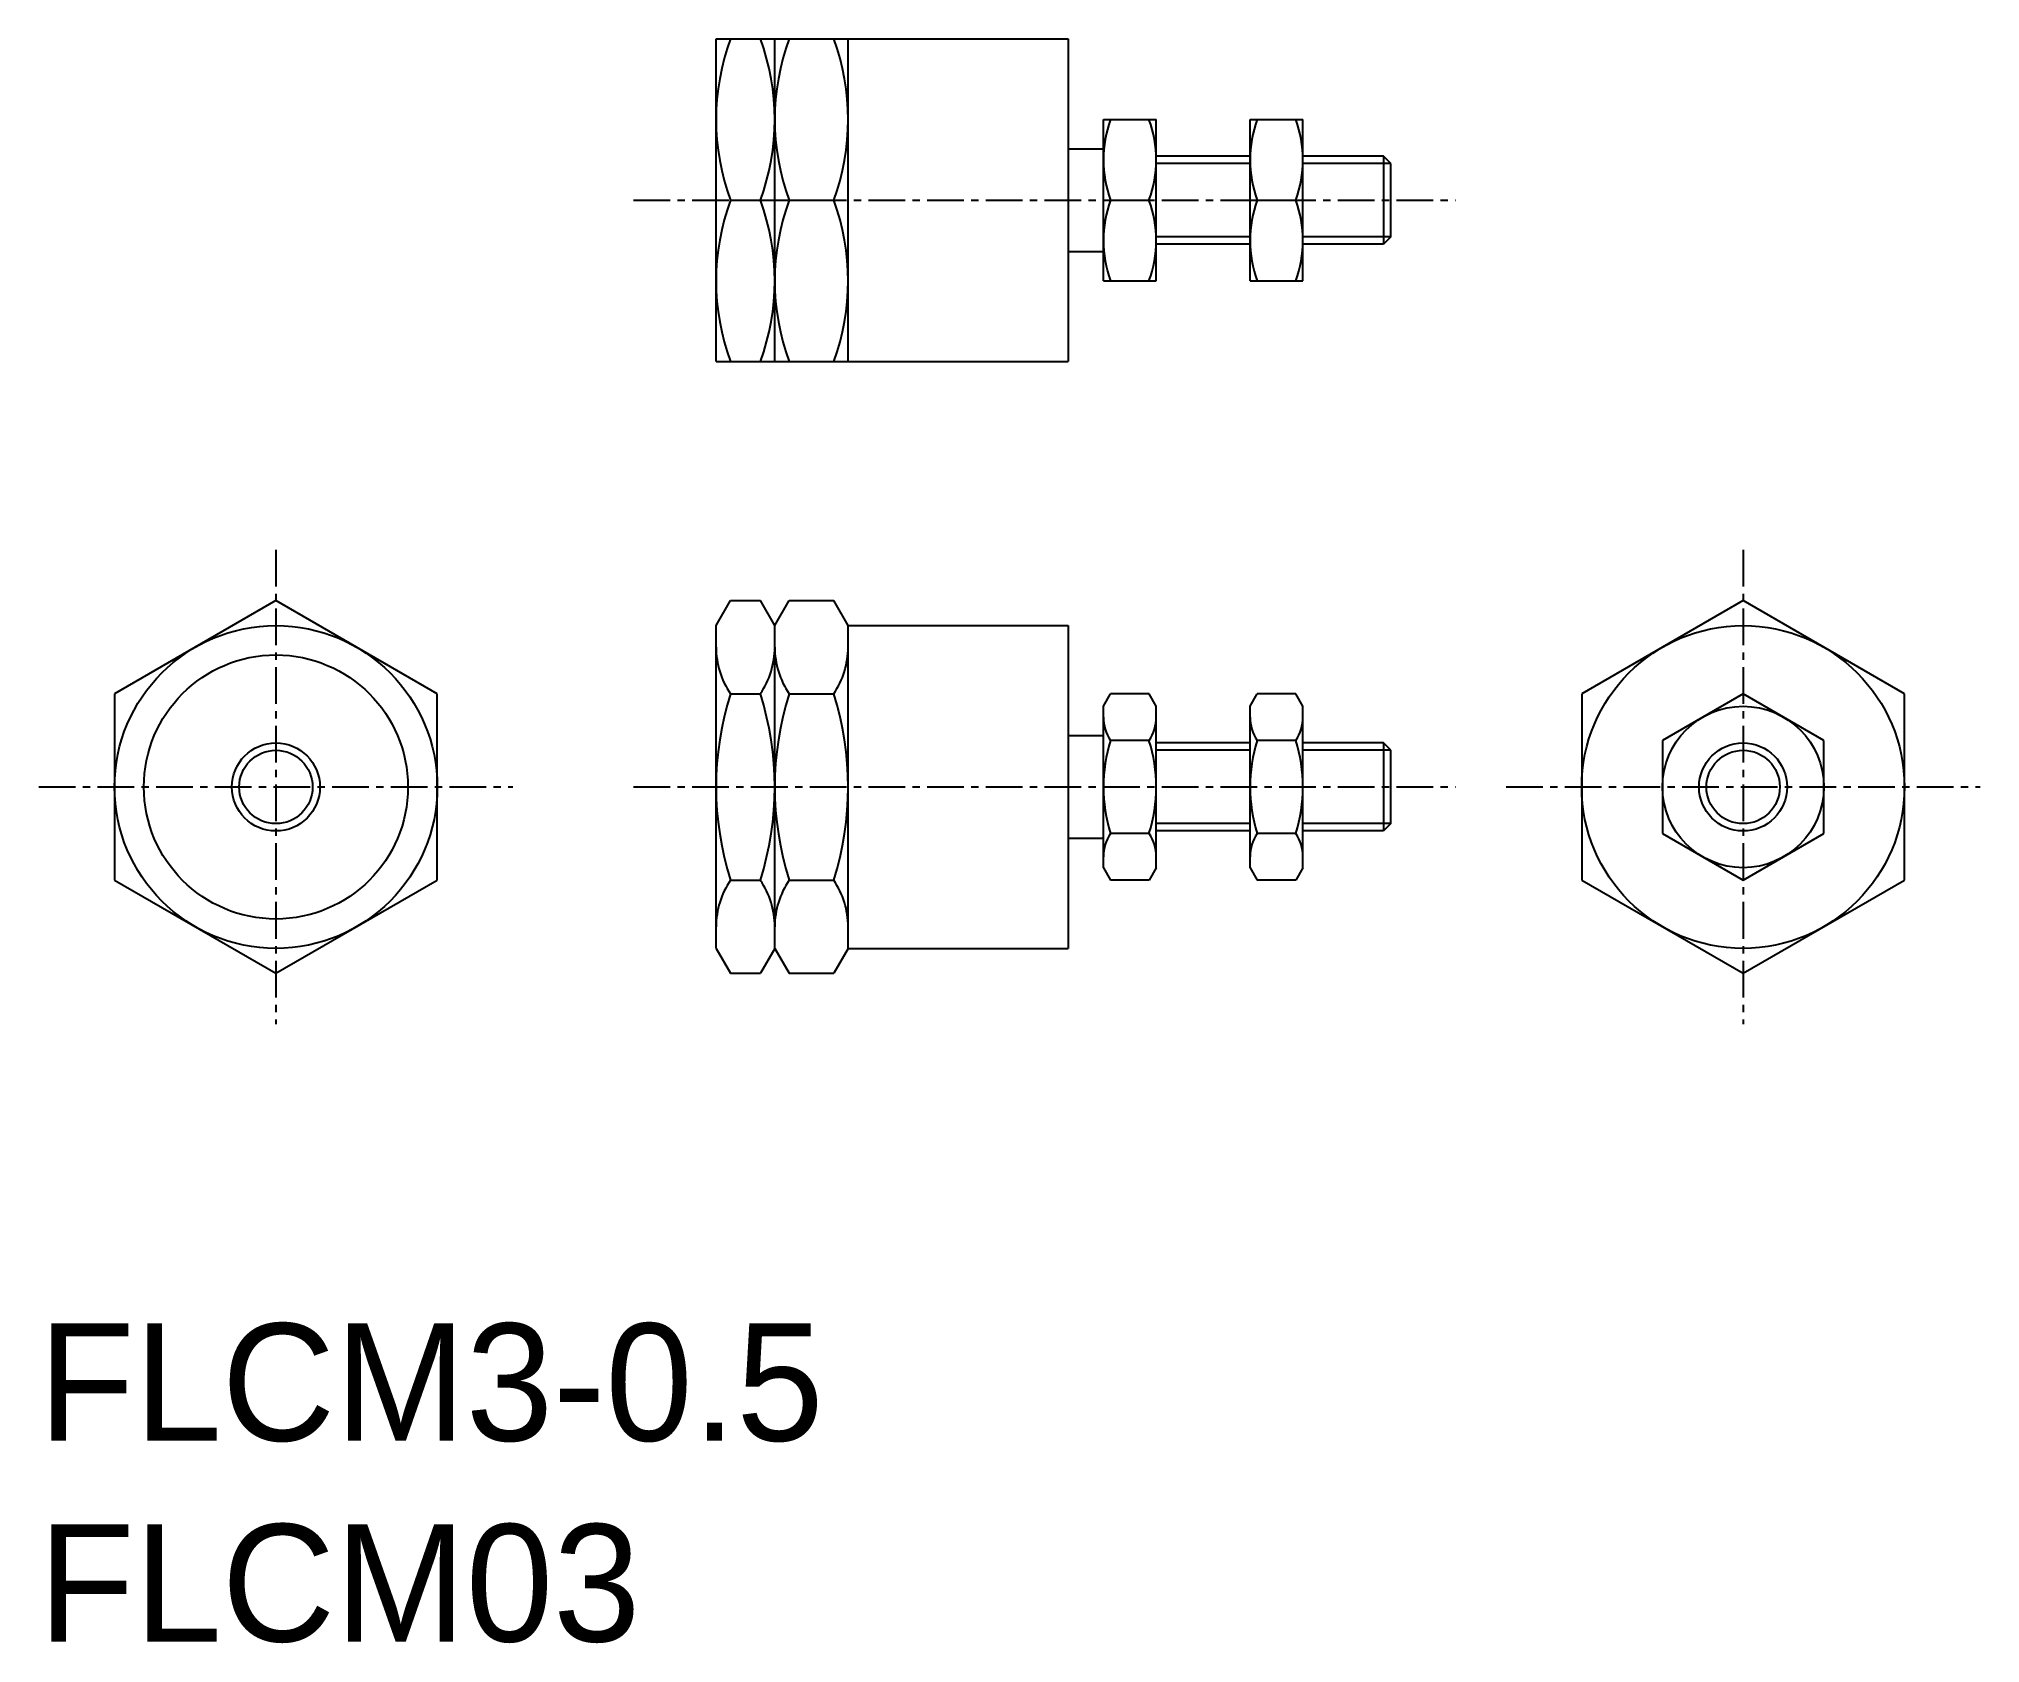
# Model space of a CAD drawing. Extents: x 62.7 to 128.9, y 118.9 to 173.6.
import ezdxf

# ---------------------------------------------------------------- set-up
doc = ezdxf.new("R2010")
doc.units = 0
doc.linetypes.add('CENTER', pattern=[2, 1.25, -0.25, 0.25, -0.25])
doc.layers.get('0').update_dxf_attribs({"linetype": 'CONTINUOUS'})
doc.layers.add('CENTER', color=1, linetype='CENTER')

msp = doc.modelspace()

# ---------------------------------------------------------------- linework, layer by layer
at = {"color": 7, "linetype": 'CONTINUOUS'}
for p, q in [((85.825, 173.558), (97.825, 173.558)), ((85.825, 162.558), (85.825, 173.558)), ((87.825, 162.558), (87.825, 173.558)), ((90.325, 162.558), (90.325, 173.558)), ((97.825, 173.558), (97.825, 162.558)), ((99.025, 165.308), (99.025, 170.808)), ((99.025, 170.808), (100.825, 170.808)), ((100.825, 165.308), (100.825, 170.808)), ((104.025, 170.808), (105.825, 170.808)), ((104.025, 165.308), (104.025, 170.808)), ((105.825, 165.308), (105.825, 170.808)), ((97.825, 169.808), (99.025, 169.808)), ((104.025, 169.558), (100.825, 169.558)), ((108.575, 169.558), (105.825, 169.558)), ((108.575, 169.558), (108.575, 166.558)), ((108.825, 169.308), (108.575, 169.558)), ((108.825, 166.808), (108.825, 169.308)), ((86.316, 168.058), (87.334, 168.058)), ((88.316, 168.058), (89.834, 168.058)), ((99.27, 168.058), (100.579, 168.058)), ((104.27, 168.058), (105.579, 168.058)), ((108.825, 166.808), (108.575, 166.558)), ((97.825, 166.308), (99.025, 166.308)), ((104.025, 166.558), (100.825, 166.558)), ((108.575, 166.558), (105.825, 166.558)), ((99.025, 165.308), (100.825, 165.308)), ((104.025, 165.308), (105.825, 165.308)), ((85.825, 162.558), (97.825, 162.558)), ((70.825, 154.409), (65.325, 151.234)), ((76.325, 151.234), (70.825, 154.409)), ((85.825, 153.558), (86.316, 154.409)), ((86.316, 154.409), (87.334, 154.409)), ((87.825, 153.558), (87.334, 154.409)), ((87.825, 153.558), (88.316, 154.409)), ((88.316, 154.409), (89.834, 154.409)), ((90.325, 153.558), (89.834, 154.409)), ((120.825, 154.409), (115.325, 151.234)), ((126.325, 151.234), (120.825, 154.409)), ((85.825, 142.558), (85.825, 153.558)), ((87.825, 142.558), (87.825, 153.558)), ((90.325, 142.558), (90.325, 153.558)), ((90.325, 153.558), (97.825, 153.558)), ((97.825, 153.558), (97.825, 142.558)), ((65.325, 151.234), (65.325, 144.883)), ((76.325, 144.883), (76.325, 151.234)), ((86.316, 151.234), (87.334, 151.234)), ((88.316, 151.234), (89.834, 151.234)), ((99.025, 150.808), (99.27, 151.234)), ((100.579, 151.234), (99.27, 151.234)), ((100.825, 150.808), (100.579, 151.234)), ((104.025, 150.808), (104.27, 151.234)), ((105.579, 151.234), (104.27, 151.234)), ((105.825, 150.808), (105.579, 151.234)), ((115.325, 151.234), (115.325, 144.883)), ((120.825, 151.234), (118.075, 149.646)), ((123.575, 149.646), (120.825, 151.234)), ((126.325, 144.883), (126.325, 151.234)), ((99.025, 145.308), (99.025, 150.808)), ((100.825, 145.308), (100.825, 150.808)), ((104.025, 145.308), (104.025, 150.808)), ((105.825, 145.308), (105.825, 150.808)), ((97.825, 149.808), (99.025, 149.808)), ((100.579, 149.646), (99.27, 149.646)), ((104.025, 149.558), (100.825, 149.558)), ((105.579, 149.646), (104.27, 149.646)), ((108.575, 149.558), (105.825, 149.558)), ((108.575, 149.558), (108.575, 146.558)), ((108.825, 149.308), (108.575, 149.558)), ((118.075, 149.646), (118.075, 146.471)), ((123.575, 146.471), (123.575, 149.646)), ((108.825, 146.808), (108.825, 149.308)), ((97.825, 146.308), (99.025, 146.308)), ((100.579, 146.471), (99.27, 146.471)), ((104.025, 146.558), (100.825, 146.558)), ((105.579, 146.471), (104.27, 146.471)), ((108.575, 146.558), (105.825, 146.558)), ((108.825, 146.808), (108.575, 146.558)), ((118.075, 146.471), (120.825, 144.883)), ((120.825, 144.883), (123.575, 146.471)), ((99.025, 145.308), (99.27, 144.883)), ((100.825, 145.308), (100.579, 144.883)), ((104.025, 145.308), (104.27, 144.883)), ((105.825, 145.308), (105.579, 144.883)), ((65.325, 144.883), (70.825, 141.707)), ((70.825, 141.707), (76.325, 144.883)), ((86.316, 144.883), (87.334, 144.883)), ((88.316, 144.883), (89.834, 144.883)), ((100.579, 144.883), (99.27, 144.883)), ((105.579, 144.883), (104.27, 144.883)), ((115.325, 144.883), (120.825, 141.707)), ((120.825, 141.707), (126.325, 144.883)), ((85.825, 142.558), (86.316, 141.707)), ((87.825, 142.558), (87.334, 141.707)), ((87.825, 142.558), (88.316, 141.707)), ((90.325, 142.558), (89.834, 141.707)), ((90.325, 142.558), (97.825, 142.558)), ((86.316, 141.707), (87.334, 141.707)), ((88.316, 141.707), (89.834, 141.707))]:
    msp.add_line(p, q, dxfattribs=at)
at = {"color": 3, "linetype": 'CONTINUOUS'}
for p, q in [((104.025, 169.308), (100.825, 169.308)), ((108.825, 169.308), (105.825, 169.308)), ((104.025, 166.808), (100.825, 166.808)), ((108.825, 166.808), (105.825, 166.808)), ((104.025, 149.308), (100.825, 149.308)), ((108.825, 149.308), (105.825, 149.308)), ((104.025, 146.808), (100.825, 146.808)), ((108.825, 146.808), (105.825, 146.808))]:
    msp.add_line(p, q, dxfattribs=at)
at = {"color": 7, "linetype": 'CONTINUOUS'}
for centre, radius in [((70.825, 148.058), 5.5), ((120.825, 148.058), 5.5), ((70.825, 148.058), 4.5), ((120.825, 148.058), 2.75), ((70.825, 148.058), 1.5), ((120.825, 148.058), 1.5), ((70.825, 148.058), 1.25)]:
    msp.add_circle(centre, radius, dxfattribs=at)
at = {"color": 3, "linetype": 'CONTINUOUS'}
msp.add_circle((120.825, 148.058), 1.25, dxfattribs=at)
at = {"color": 7, "linetype": 'CONTINUOUS'}
for centre, radius, start, end in [((93.768, 170.808), 7.943, 159.74384, 200.25616), ((79.882, 170.808), 7.943, 339.74384, 20.25616), ((95.768, 170.808), 7.943, 159.74384, 200.25616), ((82.382, 170.808), 7.943, 339.74384, 20.25616), ((102.996, 169.433), 3.971, 159.74384, 200.25616), ((96.853, 169.433), 3.971, 339.74384, 20.25616), ((107.996, 169.433), 3.971, 159.74384, 200.25616), ((101.853, 169.433), 3.971, 339.74384, 20.25616), ((93.768, 165.308), 7.943, 159.74384, 200.25616), ((79.882, 165.308), 7.943, 339.74384, 20.25616), ((95.768, 165.308), 7.943, 159.74384, 200.25616), ((82.382, 165.308), 7.943, 339.74384, 20.25616), ((102.996, 166.683), 3.971, 159.74384, 200.25616), ((96.853, 166.683), 3.971, 339.74384, 20.25616), ((107.996, 166.683), 3.971, 159.74384, 200.25616), ((101.853, 166.683), 3.971, 339.74384, 20.25616), ((88.636, 152.821), 2.811, 180, 214.38425), ((85.013, 152.821), 2.811, 325.61575, 0), ((90.636, 152.821), 2.811, 180, 214.38425), ((87.513, 152.821), 2.811, 325.61575, 0), ((96.334, 148.058), 10.509, 162.41205, 197.58795), ((77.316, 148.058), 10.509, 342.41205, 17.58795), ((98.334, 148.058), 10.509, 162.41205, 197.58795), ((79.816, 148.058), 10.509, 342.41205, 17.58795), ((100.43, 150.44), 1.406, 180, 214.38425), ((99.419, 150.44), 1.406, 325.61575, 0), ((105.43, 150.44), 1.406, 180, 214.38425), ((104.419, 150.44), 1.406, 325.61575, 0), ((104.279, 148.058), 5.254, 162.41205, 197.58795), ((95.57, 148.058), 5.254, 342.41205, 17.58795), ((109.279, 148.058), 5.254, 162.41205, 197.58795), ((100.57, 148.058), 5.254, 342.41205, 17.58795), ((100.43, 145.677), 1.406, 145.61575, 180), ((99.419, 145.677), 1.406, 0, 34.38425), ((105.43, 145.677), 1.406, 145.61575, 180), ((104.419, 145.677), 1.406, 0, 34.38425), ((88.636, 143.295), 2.811, 145.61575, 180), ((85.013, 143.295), 2.811, 0, 34.38425), ((90.636, 143.295), 2.811, 145.61575, 180), ((87.513, 143.295), 2.811, 0, 34.38425)]:
    msp.add_arc(centre, radius, start, end, dxfattribs=at)
at = {"layer": 'CENTER', "color": 1, "linetype": 'CENTER'}
for p, q in [((83.015, 168.058), (111.024, 168.058)), ((70.825, 156.138), (70.825, 139.979)), ((120.825, 156.138), (120.825, 139.979)), ((62.745, 148.058), (78.904, 148.058)), ((83.015, 148.058), (111.024, 148.058)), ((112.745, 148.058), (128.904, 148.058))]:
    msp.add_line(p, q, dxfattribs=at)

# ---------------------------------------------------------------- texts
at = {"color": 7, "linetype": 'CONTINUOUS'}
for s, p in [('FLCM3-0.5', (62.737, 125.774)), ('FLCM03', (62.737, 118.932))]:
    msp.add_text(s, height=4, dxfattribs=at).set_placement(p)

doc.saveas('drawing.dxf')
